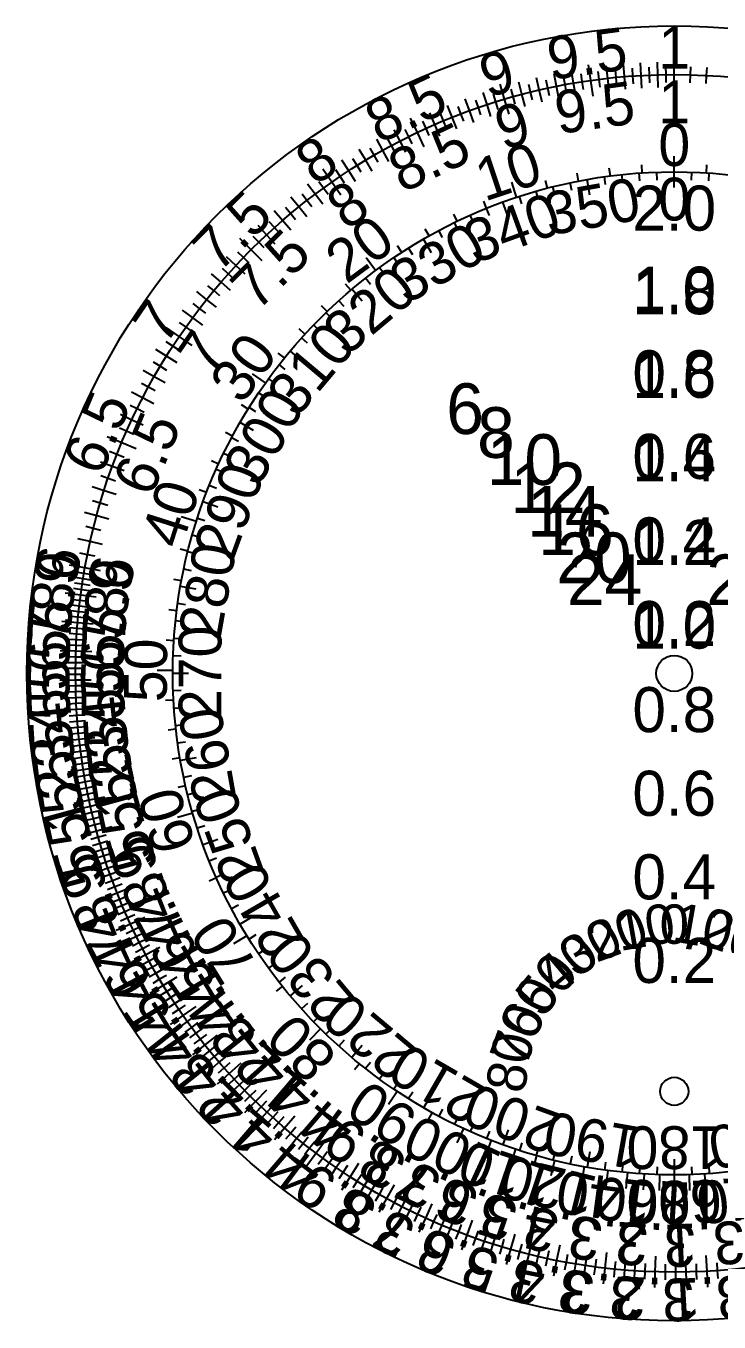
# Model space of a CAD drawing. Header units: metres. Extents: x -58 to 58, y -58 to 58.
# Drawn here: x -57.6 to 4, y -57.6 to 57.5 of the extents above; entities that cross this region are included whole.
import ezdxf
from ezdxf.enums import TextEntityAlignment as Align

# ---------------------------------------------------------------- set-up
doc = ezdxf.new("R2010")
doc.units = ezdxf.units.M
for name, color, linetype in [('CUT_REFERENCE', 1, 'Continuous'), ('ENGRAVE_COMPASS', 5, 'Continuous'), ('ENGRAVE_LOG', 6, 'Continuous'), ('ENGRAVE_TEXT', 7, 'Continuous')]:
    doc.layers.add(name, color=color, linetype=linetype)

msp = doc.modelspace()

# ---------------------------------------------------------------- linework, layer by layer
at = {"layer": 'CUT_REFERENCE'}
for centre, radius in [((0, 0), 57.5), ((0, 0), 53.18), ((0, 0), 44.54), ((0, 0), 44.54), ((0, 0), 1.6), ((0, -37.12), 1.25)]:
    msp.add_circle(centre, radius, dxfattribs=at)
at = {"layer": 'ENGRAVE_COMPASS'}
for p, q in [((-2.85, 44.45), (-2.89, 45.15)), ((0, 44.54), (0, 45.94)), ((2.85, 44.45), (2.89, 45.15)), ((-11.27, 43.09), (-11.45, 43.77)), ((-8.5, 43.72), (-8.63, 44.41)), ((-7.49, 42.48), (-7.73, 43.86)), ((-6.1, 43.41), (-6.2, 44.11)), ((-5.68, 44.18), (-5.77, 44.87)), ((-4.58, 43.6), (-4.66, 44.3)), ((-3.06, 43.73), (-3.11, 44.43)), ((-1.53, 43.81), (-1.55, 44.51)), ((0, 43.14), (0, 44.54)), ((1.53, 43.81), (1.55, 44.51)), ((3.06, 43.73), (3.11, 44.43)), ((-14, 42.28), (-14.44, 43.61)), ((-12.08, 42.14), (-12.28, 42.81)), ((-10.61, 42.54), (-10.78, 43.22)), ((-9.11, 42.88), (-9.26, 43.57)), ((-16.67, 41.3), (-16.93, 41.95)), ((-14.75, 40.54), (-15.23, 41.85)), ((-13.55, 41.69), (-13.76, 42.36)), ((-19.27, 40.16), (-19.57, 40.79)), ((-17.83, 40.05), (-18.12, 40.69)), ((-16.42, 40.65), (-16.68, 41.3)), ((-21.78, 38.85), (-22.13, 39.46)), ((-20.58, 38.71), (-20.91, 39.33)), ((-19.22, 39.4), (-19.53, 40.03)), ((-21.57, 37.36), (-22.27, 38.57)), ((-26.53, 35.78), (-27.36, 36.9)), ((-24.52, 36.35), (-24.91, 36.93)), ((-24.21, 37.39), (-24.59, 37.97)), ((-23.23, 37.18), (-23.6, 37.77)), ((-25.77, 35.47), (-26.18, 36.03)), ((-28.74, 34.02), (-29.19, 34.56)), ((-26.99, 34.55), (-27.42, 35.1)), ((-27.73, 33.05), (-28.63, 34.12)), ((-30.84, 32.14), (-31.32, 32.65)), ((-29.33, 32.58), (-29.8, 33.1)), ((-30.45, 31.54), (-30.94, 32.04)), ((-32.8, 30.13), (-33.32, 30.61)), ((-31.54, 30.45), (-32.04, 30.94)), ((-32.58, 29.33), (-33.1, 29.8)), ((-34.63, 28.01), (-35.17, 28.45)), ((-33.05, 27.73), (-34.12, 28.63)), ((-36.32, 25.79), (-37.46, 26.6)), ((-34.55, 26.99), (-35.1, 27.42)), ((-35.47, 25.77), (-36.03, 26.18)), ((-36.35, 24.52), (-36.93, 24.91)), ((-37.86, 23.47), (-38.45, 23.84)), ((-37.18, 23.23), (-37.77, 23.6)), ((-37.36, 21.57), (-38.57, 22.27)), ((-39.24, 21.06), (-39.86, 21.4)), ((-38.71, 20.58), (-39.33, 20.91)), ((-40.47, 18.59), (-41.11, 18.88)), ((-39.4, 19.22), (-40.03, 19.53)), ((-40.05, 17.83), (-40.69, 18.12)), ((-41.54, 16.06), (-42.2, 16.31)), ((-40.65, 16.42), (-41.3, 16.68)), ((-40.54, 14.75), (-41.85, 15.23)), ((-42.45, 13.48), (-43.79, 13.9)), ((-41.69, 13.55), (-42.36, 13.76)), ((-42.14, 12.08), (-42.81, 12.28)), ((-43.2, 10.86), (-43.88, 11.03)), ((-42.54, 10.61), (-43.22, 10.78)), ((-42.88, 9.11), (-43.57, 9.26)), ((-43.78, 8.21), (-44.46, 8.34)), ((-42.48, 7.49), (-43.86, 7.73)), ((-43.41, 6.1), (-44.11, 6.2)), ((-44.19, 5.56), (-44.89, 5.65)), ((-43.6, 4.58), (-44.3, 4.66)), ((-44.45, 2.9), (-45.14, 2.95)), ((-43.73, 3.06), (-44.43, 3.11)), ((-43.81, 1.53), (-44.51, 1.55)), ((-44.54, 0.26), (-45.94, 0.26)), ((-43.14, 0), (-44.54, 0)), ((-43.81, -1.53), (-44.51, -1.55)), ((-44.48, -2.37), (-45.18, -2.4)), ((-43.73, -3.06), (-44.43, -3.11)), ((-43.6, -4.58), (-44.3, -4.66)), ((-44.26, -4.96), (-44.96, -5.04)), ((-43.41, -6.1), (-44.11, -6.2)), ((-43.9, -7.5), (-44.59, -7.62)), ((-42.48, -7.49), (-43.86, -7.73)), ((-42.88, -9.11), (-43.57, -9.26)), ((-43.4, -9.99), (-44.09, -10.15)), ((-42.54, -10.61), (-43.22, -10.78)), ((-42.77, -12.42), (-44.12, -12.81)), ((-42.14, -12.08), (-42.81, -12.28)), ((-41.69, -13.55), (-42.36, -13.76)), ((-40.54, -14.75), (-41.85, -15.23)), ((-40.65, -16.42), (-41.3, -16.68)), ((-40.67, -18.15), (-41.31, -18.44)), ((-40.05, -17.83), (-40.69, -18.12)), ((-39.4, -19.22), (-40.03, -19.53)), ((-38.71, -20.58), (-39.33, -20.91)), ((-37.36, -21.57), (-38.57, -22.27)), ((-37.96, -23.3), (-39.15, -24.03)), ((-37.18, -23.23), (-37.77, -23.6)), ((-36.35, -24.52), (-36.93, -24.91)), ((-35.47, -25.77), (-36.03, -26.18)), ((-34.55, -26.99), (-35.1, -27.42)), ((-34.81, -27.79), (-35.35, -28.23)), ((-33.05, -27.73), (-34.12, -28.63)), ((-32.58, -29.33), (-33.1, -29.8)), ((-31.54, -30.45), (-32.04, -30.94)), ((-31.41, -31.58), (-32.4, -32.57)), ((-30.45, -31.54), (-30.94, -32.04)), ((-29.33, -32.58), (-29.8, -33.1)), ((-27.73, -33.05), (-28.63, -34.12)), ((-27.96, -34.67), (-28.4, -35.22)), ((-26.99, -34.55), (-27.42, -35.1)), ((-25.77, -35.47), (-26.18, -36.03)), ((-24.52, -36.35), (-24.91, -36.93)), ((-24.62, -37.12), (-25.39, -38.28)), ((-23.23, -37.18), (-23.6, -37.77)), ((-21.57, -37.36), (-22.27, -38.57)), ((-21.51, -39), (-21.85, -39.61)), ((-20.58, -38.71), (-20.91, -39.33)), ((-19.22, -39.4), (-19.53, -40.03)), ((-17.83, -40.05), (-18.12, -40.69)), ((-18.72, -40.42), (-19.3, -41.69)), ((-16.42, -40.65), (-16.68, -41.3)), ((-14.75, -40.54), (-15.23, -41.85)), ((-16.25, -41.47), (-16.5, -42.12)), ((-14.1, -42.25), (-14.54, -43.58)), ((-13.55, -41.69), (-13.76, -42.36)), ((-12.08, -42.14), (-12.28, -42.81)), ((-10.61, -42.54), (-10.78, -43.22)), ((-7.49, -42.48), (-7.73, -43.86)), ((-12.24, -42.82), (-12.43, -43.5)), ((-10.63, -43.25), (-10.96, -44.61)), ((-9.11, -42.88), (-9.26, -43.57)), ((-6.1, -43.41), (-6.2, -44.11)), ((-4.58, -43.6), (-4.66, -44.3)), ((-3.06, -43.73), (-3.11, -44.43)), ((0, -43.14), (0, -44.54)), ((3.06, -43.73), (3.11, -44.43)), ((-7.99, -43.82), (-8.24, -45.2)), ((-5.9, -44.15), (-6.09, -45.54)), ((-4.17, -44.34), (-4.3, -45.74)), ((-2.67, -44.46), (-2.76, -45.86)), ((-1.53, -43.81), (-1.55, -44.51)), ((-1.31, -44.52), (-1.35, -45.92)), ((0, -44.54), (0, -45.94)), ((1.31, -44.52), (1.35, -45.92)), ((1.53, -43.81), (1.55, -44.51)), ((2.67, -44.46), (2.76, -45.86))]:
    msp.add_line(p, q, dxfattribs=at)
at = {"layer": 'ENGRAVE_LOG'}
for p, q in [((-4.42, 53), (-4.51, 54.11)), ((-2.93, 53.1), (-2.99, 54.22)), ((-1.46, 53.16), (-1.49, 54.28)), ((0, 53.18), (0, 54.58)), ((0, 53.18), (0, 54.58)), ((-10.46, 52.14), (-10.68, 53.24)), ((-9.7, 52.29), (-9.83, 52.98)), ((-8.94, 52.42), (-9.12, 53.53)), ((-8.18, 52.55), (-8.28, 53.24)), ((-7.42, 52.66), (-7.61, 54.05)), ((-6.66, 52.76), (-6.75, 53.46)), ((-5.91, 52.85), (-6.04, 53.96)), ((-5.16, 52.93), (-5.23, 53.63)), ((-4.32, 51.88), (-4.42, 53)), ((-3.67, 53.05), (-3.72, 53.75)), ((-3.62, 52.35), (-3.67, 53.05)), ((-2.87, 51.98), (-2.93, 53.1)), ((-2.19, 53.13), (-2.22, 53.83)), ((-2.16, 52.44), (-2.19, 53.13)), ((-1.43, 52.04), (-1.46, 53.16)), ((-0.73, 53.18), (-0.74, 53.87)), ((-0.72, 52.48), (-0.73, 53.18)), ((0, 51.78), (0, 53.18)), ((0, 51.78), (0, 53.18)), ((1.42, 52.46), (1.44, 53.16)), ((1.44, 53.16), (1.46, 53.86)), ((2.83, 52.4), (2.87, 53.1)), ((2.87, 53.1), (2.91, 53.8)), ((-15.08, 51), (-15.48, 52.34)), ((-14.31, 51.22), (-14.5, 51.89)), ((-13.54, 51.43), (-13.82, 52.51)), ((-12.76, 51.63), (-12.93, 52.3)), ((-12, 51.81), (-12.25, 52.9)), ((-11.74, 50.72), (-12, 51.81)), ((-11.23, 51.98), (-11.38, 52.67)), ((-11.08, 51.3), (-11.23, 51.98)), ((-10.24, 51.04), (-10.46, 52.14)), ((-9.57, 51.6), (-9.7, 52.29)), ((-8.75, 51.32), (-8.94, 52.42)), ((-8.07, 51.86), (-8.18, 52.55)), ((-7.22, 51.27), (-7.42, 52.66)), ((-6.58, 52.07), (-6.66, 52.76)), ((-5.79, 51.74), (-5.91, 52.85)), ((-5.09, 52.23), (-5.16, 52.93)), ((-18.18, 49.98), (-18.56, 51.03)), ((-17.4, 50.25), (-17.63, 50.91)), ((-16.63, 50.51), (-16.98, 51.58)), ((-15.85, 50.76), (-16.06, 51.43)), ((-15.64, 50.09), (-15.85, 50.76)), ((-14.68, 49.65), (-15.08, 51)), ((-14.12, 50.55), (-14.31, 51.22)), ((-13.25, 50.35), (-13.54, 51.43)), ((-12.6, 50.95), (-12.76, 51.63)), ((-21.27, 48.74), (-21.72, 49.77)), ((-20.5, 49.07), (-20.77, 49.72)), ((-19.73, 49.39), (-20.14, 50.43)), ((-18.95, 49.69), (-19.2, 50.34)), ((-18.7, 49.03), (-18.95, 49.69)), ((-17.79, 48.92), (-18.18, 49.98)), ((-17.17, 49.59), (-17.4, 50.25)), ((-16.28, 49.45), (-16.63, 50.51)), ((-22.82, 48.04), (-23.42, 49.3)), ((-22.05, 48.39), (-22.34, 49.03)), ((-21.76, 47.76), (-22.05, 48.39)), ((-20.83, 47.71), (-21.27, 48.74)), ((-20.23, 48.42), (-20.5, 49.07)), ((-19.31, 48.35), (-19.73, 49.39)), ((-25.89, 46.45), (-26.43, 47.43)), ((-25.12, 46.87), (-25.46, 47.49)), ((-24.36, 47.27), (-24.87, 48.27)), ((-23.84, 46.28), (-24.36, 47.27)), ((-23.59, 47.66), (-23.9, 48.29)), ((-23.28, 47.03), (-23.59, 47.66)), ((-22.22, 46.77), (-22.82, 48.04)), ((-27.41, 45.57), (-27.99, 46.53)), ((-26.65, 46.02), (-27, 46.63)), ((-25.34, 45.47), (-25.89, 46.45)), ((-24.79, 46.25), (-25.12, 46.87)), ((-28.92, 44.63), (-29.53, 45.57)), ((-28.17, 45.11), (-28.54, 45.7)), ((-27.8, 44.51), (-28.17, 45.11)), ((-26.83, 44.61), (-27.41, 45.57)), ((-26.3, 45.41), (-26.65, 46.02)), ((-30.42, 43.62), (-31.22, 44.77)), ((-29.67, 44.13), (-30.06, 44.71)), ((-29.28, 43.55), (-29.67, 44.13)), ((-28.31, 43.69), (-28.92, 44.63)), ((-31.9, 42.55), (-32.57, 43.45)), ((-31.16, 43.1), (-31.57, 43.66)), ((-30.75, 42.53), (-31.16, 43.1)), ((-29.62, 42.47), (-30.42, 43.62)), ((-33.36, 41.42), (-34.06, 42.29)), ((-32.63, 41.99), (-33.06, 42.55)), ((-32.2, 41.44), (-32.63, 41.99)), ((-31.22, 41.66), (-31.9, 42.55)), ((-34.79, 40.22), (-35.53, 41.07)), ((-34.08, 40.83), (-34.53, 41.36)), ((-33.63, 40.29), (-34.08, 40.83)), ((-32.65, 40.55), (-33.36, 41.42)), ((-36.21, 38.95), (-36.97, 39.77)), ((-35.5, 39.59), (-35.97, 40.11)), ((-35.04, 39.07), (-35.5, 39.59)), ((-34.06, 39.37), (-34.79, 40.22)), ((-37.59, 37.62), (-38.58, 38.61)), ((-36.9, 38.29), (-37.39, 38.8)), ((-36.42, 37.79), (-36.9, 38.29)), ((-35.44, 38.13), (-36.21, 38.95)), ((-38.94, 36.22), (-39.76, 36.98)), ((-38.27, 36.93), (-38.77, 37.41)), ((-37.77, 36.44), (-38.27, 36.93)), ((-36.6, 36.63), (-37.59, 37.62)), ((-39.61, 35.49), (-40.13, 35.96)), ((-38.12, 35.45), (-38.94, 36.22)), ((-40.26, 34.75), (-41.11, 35.48)), ((-39.41, 34.01), (-40.26, 34.75)), ((-39.08, 35.02), (-39.61, 35.49)), ((-41.54, 33.21), (-42.41, 33.91)), ((-40.9, 33.99), (-41.44, 34.43)), ((-40.37, 33.54), (-40.9, 33.99)), ((-42.78, 31.6), (-43.68, 32.26)), ((-42.16, 32.41), (-42.72, 32.84)), ((-41.61, 31.98), (-42.16, 32.41)), ((-40.66, 32.51), (-41.54, 33.21)), ((-43.38, 30.77), (-43.95, 31.17)), ((-41.87, 30.93), (-42.78, 31.6)), ((-43.97, 29.92), (-45.12, 30.71)), ((-42.81, 30.36), (-43.38, 30.77)), ((-44.54, 29.05), (-45.13, 29.44)), ((-43.96, 28.67), (-44.54, 29.05)), ((-42.81, 29.13), (-43.97, 29.92)), ((-45.66, 27.27), (-46.26, 27.63)), ((-45.11, 28.17), (-46.06, 28.76)), ((-44.16, 27.58), (-45.11, 28.17)), ((-46.19, 26.35), (-47.17, 26.91)), ((-45.06, 26.91), (-45.66, 27.27)), ((-46.71, 25.42), (-47.33, 25.75)), ((-46.1, 25.08), (-46.71, 25.42)), ((-45.22, 25.8), (-46.19, 26.35)), ((-47.22, 24.46), (-48.21, 24.98)), ((-46.23, 23.95), (-47.22, 24.46)), ((-47.71, 23.49), (-48.34, 23.8)), ((-47.08, 23.18), (-47.71, 23.49)), ((-48.18, 22.5), (-49.2, 22.98)), ((-47.17, 22.03), (-48.18, 22.5)), ((-49.08, 20.48), (-50.37, 21.02)), ((-48.64, 21.5), (-49.28, 21.78)), ((-48, 21.22), (-48.64, 21.5)), ((-49.5, 19.44), (-50.15, 19.7)), ((-47.79, 19.94), (-49.08, 20.48)), ((-49.9, 18.38), (-50.95, 18.77)), ((-48.85, 19.18), (-49.5, 19.44)), ((-50.28, 17.31), (-50.94, 17.54)), ((-49.62, 17.08), (-50.28, 17.31)), ((-48.85, 18), (-49.9, 18.38)), ((-50.64, 16.22), (-51.71, 16.57)), ((-49.58, 15.88), (-50.64, 16.22)), ((-50.99, 15.12), (-51.66, 15.32)), ((-50.31, 14.92), (-50.99, 15.12)), ((-51.3, 14), (-52.39, 14.29)), ((-50.22, 13.7), (-51.3, 14)), ((-51.6, 12.86), (-52.28, 13.03)), ((-50.92, 12.69), (-51.6, 12.86)), ((-51.88, 11.71), (-52.97, 11.95)), ((-50.78, 11.46), (-51.88, 11.71)), ((-52.12, 10.54), (-52.81, 10.68)), ((-51.44, 10.4), (-52.12, 10.54)), ((-52.35, 9.36), (-53.73, 9.6)), ((-50.97, 9.11), (-52.35, 9.36)), ((-52.51, 8.4), (-53.2, 8.51)), ((-52.43, 8.88), (-53.12, 9)), ((-51.82, 8.29), (-52.51, 8.4)), ((-51.74, 8.76), (-52.43, 8.88)), ((-52.72, 6.95), (-54.11, 7.13)), ((-52.66, 7.43), (-53.35, 7.53)), ((-52.59, 7.92), (-53.28, 8.02)), ((-51.34, 6.76), (-52.72, 6.95)), ((-51.96, 7.34), (-52.66, 7.43)), ((-51.89, 7.81), (-52.59, 7.92)), ((-52.84, 5.97), (-53.54, 6.05)), ((-52.79, 6.46), (-53.48, 6.54)), ((-52.15, 5.89), (-52.84, 5.97)), ((-52.09, 6.37), (-52.79, 6.46)), ((-52.95, 4.98), (-53.64, 5.04)), ((-52.9, 5.47), (-53.59, 5.55)), ((-52.25, 4.91), (-52.95, 4.98)), ((-52.2, 5.4), (-52.9, 5.47)), ((-52.99, 4.48), (-54.39, 4.6)), ((-53.07, 3.48), (-53.76, 3.53)), ((-53.03, 3.98), (-53.73, 4.03)), ((-52.37, 3.43), (-53.07, 3.48)), ((-52.33, 3.93), (-53.03, 3.98)), ((-51.6, 4.36), (-52.99, 4.48)), ((-53.12, 2.47), (-53.82, 2.5)), ((-53.1, 2.98), (-53.8, 3.02)), ((-52.42, 2.44), (-53.12, 2.47)), ((-52.4, 2.94), (-53.1, 2.98)), ((-53.14, 1.96), (-54.54, 2.01)), ((-53.16, 1.45), (-53.86, 1.47)), ((-52.46, 1.43), (-53.16, 1.45)), ((-51.74, 1.91), (-53.14, 1.96)), ((-53.18, 0.43), (-53.88, 0.43)), ((-53.17, 0.94), (-53.87, 0.95)), ((-52.48, 0.42), (-53.18, 0.43)), ((-52.47, 0.93), (-53.17, 0.94)), ((-53.18, -0.61), (-54.58, -0.62)), ((-53.18, -0.09), (-53.88, -0.09)), ((-53.17, -1.12), (-53.87, -1.14)), ((-52.48, -0.09), (-53.18, -0.09)), ((-51.78, -0.59), (-53.18, -0.61)), ((-52.47, -1.11), (-53.17, -1.12)), ((-53.15, -1.65), (-53.85, -1.67)), ((-53.14, -2.17), (-53.84, -2.2)), ((-52.45, -1.62), (-53.15, -1.65)), ((-52.44, -2.14), (-53.14, -2.17)), ((-53.08, -3.22), (-54.48, -3.3)), ((-53.11, -2.69), (-53.81, -2.73)), ((-52.41, -2.66), (-53.11, -2.69)), ((-51.69, -3.13), (-53.08, -3.22)), ((-53.05, -3.75), (-53.75, -3.8)), ((-53.01, -4.27), (-53.71, -4.33)), ((-52.35, -3.7), (-53.05, -3.75)), ((-52.31, -4.22), (-53.01, -4.27)), ((-52.96, -4.81), (-53.66, -4.87)), ((-52.91, -5.34), (-53.61, -5.41)), ((-52.27, -4.74), (-52.96, -4.81)), ((-52.22, -5.27), (-52.91, -5.34)), ((-51.46, -5.72), (-52.85, -5.87)), ((-52.85, -5.87), (-54.25, -6.03)), ((-52.79, -6.41), (-53.49, -6.49)), ((-52.1, -6.32), (-52.79, -6.41)), ((-52.03, -6.85), (-52.72, -6.94)), ((-52.72, -6.94), (-53.42, -7.03)), ((-52.65, -7.48), (-53.34, -7.58)), ((-52.57, -8.02), (-53.26, -8.12)), ((-51.96, -7.38), (-52.65, -7.48)), ((-51.88, -7.91), (-52.57, -8.02)), ((-52.49, -8.56), (-53.87, -8.78)), ((-52.4, -9.1), (-53.09, -9.22)), ((-51.11, -8.33), (-52.49, -8.56)), ((-51.71, -8.98), (-52.4, -9.1)), ((-52.3, -9.64), (-52.99, -9.77)), ((-52.2, -10.18), (-52.88, -10.32)), ((-51.61, -9.51), (-52.3, -9.64)), ((-51.51, -10.05), (-52.2, -10.18)), ((-51.97, -11.27), (-53.34, -11.57)), ((-52.09, -10.73), (-52.77, -10.87)), ((-51.4, -10.59), (-52.09, -10.73)), ((-50.6, -10.98), (-51.97, -11.27)), ((-51.85, -11.82), (-52.53, -11.97)), ((-51.72, -12.37), (-52.4, -12.53)), ((-51.17, -11.66), (-51.85, -11.82)), ((-51.04, -12.2), (-51.72, -12.37)), ((-51.59, -12.91), (-52.27, -13.08)), ((-51.45, -13.46), (-52.13, -13.64)), ((-50.91, -12.74), (-51.59, -12.91)), ((-50.77, -13.28), (-51.45, -13.46)), ((-49.95, -13.64), (-51.3, -14.01)), ((-51.3, -14.01), (-52.65, -14.38)), ((-51.15, -14.56), (-51.82, -14.75)), ((-50.47, -14.37), (-51.15, -14.56)), ((-50.32, -14.91), (-50.99, -15.11)), ((-50.99, -15.11), (-51.66, -15.31)), ((-50.82, -15.66), (-51.49, -15.87)), ((-50.15, -15.45), (-50.82, -15.66)), ((-49.98, -16), (-50.65, -16.21)), ((-50.47, -16.76), (-51.8, -17.2)), ((-50.65, -16.21), (-51.32, -16.42)), ((-49.14, -16.32), (-50.47, -16.76)), ((-49.62, -17.08), (-50.28, -17.31)), ((-50.28, -17.31), (-50.95, -17.54)), ((-50.09, -17.86), (-50.75, -18.1)), ((-49.89, -18.41), (-50.55, -18.66)), ((-49.43, -17.63), (-50.09, -17.86)), ((-49.23, -18.17), (-49.89, -18.41)), ((-49.47, -19.52), (-50.77, -20.03)), ((-49.68, -18.96), (-50.34, -19.21)), ((-49.03, -18.72), (-49.68, -18.96)), ((-48.17, -19), (-49.47, -19.52)), ((-49.25, -20.07), (-49.9, -20.33)), ((-49.02, -20.62), (-49.67, -20.89)), ((-48.6, -19.8), (-49.25, -20.07)), ((-48.38, -20.35), (-49.02, -20.62)), ((-48.79, -21.17), (-49.43, -21.45)), ((-48.54, -21.72), (-49.18, -22)), ((-48.14, -20.89), (-48.79, -21.17)), ((-47.9, -21.43), (-48.54, -21.72)), ((-47.02, -21.68), (-48.29, -22.27)), ((-48.29, -22.27), (-49.57, -22.85)), ((-48.04, -22.82), (-48.67, -23.12)), ((-47.4, -22.52), (-48.04, -22.82)), ((-47.77, -23.36), (-48.4, -23.67)), ((-47.5, -23.91), (-48.13, -24.23)), ((-47.14, -23.06), (-47.77, -23.36)), ((-46.88, -23.6), (-47.5, -23.91)), ((-46.6, -24.14), (-47.22, -24.46)), ((-46.94, -25), (-48.17, -25.66)), ((-47.22, -24.46), (-47.84, -24.78)), ((-45.7, -24.34), (-46.94, -25)), ((-46.03, -25.21), (-46.64, -25.55)), ((-46.64, -25.55), (-47.26, -25.88)), ((-46.34, -26.09), (-46.95, -26.43)), ((-45.73, -25.75), (-46.34, -26.09)), ((-45.42, -26.28), (-46.03, -26.63)), ((-46.03, -26.63), (-46.64, -26.98)), ((-45.71, -27.17), (-46.31, -27.53)), ((-45.11, -26.82), (-45.71, -27.17)), ((-44.19, -26.98), (-45.39, -27.71)), ((-45.39, -27.71), (-46.58, -28.44)), ((-45.06, -28.25), (-45.65, -28.62)), ((-44.46, -27.88), (-45.06, -28.25)), ((-44.13, -28.41), (-44.72, -28.79)), ((-44.72, -28.79), (-45.3, -29.17)), ((-44.37, -29.32), (-44.95, -29.71)), ((-44.01, -29.85), (-44.59, -30.25)), ((-43.78, -28.94), (-44.37, -29.32)), ((-43.43, -29.46), (-44.01, -29.85)), ((-42.5, -29.58), (-43.65, -30.38)), ((-43.65, -30.38), (-44.79, -31.18)), ((-43.27, -30.91), (-43.84, -31.32)), ((-42.7, -30.51), (-43.27, -30.91)), ((-42.33, -31.02), (-42.89, -31.44)), ((-42.89, -31.44), (-43.46, -31.85)), ((-42.5, -31.96), (-43.06, -32.38)), ((-41.94, -31.54), (-42.5, -31.96)), ((-41.55, -32.06), (-42.11, -32.48)), ((-40.6, -32.13), (-41.7, -33)), ((-41.7, -33), (-42.8, -33.87)), ((-42.11, -32.48), (-42.66, -32.91)), ((-40.74, -33.08), (-41.29, -33.52)), ((-41.29, -33.52), (-41.83, -33.96)), ((-40.87, -34.03), (-41.4, -34.48)), ((-40.33, -33.58), (-40.87, -34.03)), ((-39.9, -34.09), (-40.44, -34.54)), ((-40.44, -34.54), (-40.97, -34.99)), ((-39.55, -35.55), (-40.59, -36.49)), ((-40, -35.05), (-40.52, -35.51)), ((-39.47, -34.59), (-40, -35.05)), ((-38.51, -34.61), (-39.55, -35.55)), ((-38.58, -35.58), (-39.1, -36.05)), ((-39.1, -36.05), (-39.61, -36.53)), ((-38.63, -36.55), (-39.14, -37.03)), ((-38.12, -36.07), (-38.63, -36.55)), ((-37.66, -36.55), (-38.16, -37.04)), ((-38.16, -37.04), (-38.66, -37.53)), ((-37.68, -37.53), (-38.17, -38.02)), ((-37.18, -37.04), (-37.68, -37.53)), ((-36.21, -37.01), (-37.19, -38.02)), ((-37.19, -38.02), (-38.17, -39.02)), ((-36.69, -38.5), (-37.17, -39)), ((-36.21, -37.99), (-36.69, -38.5)), ((-36.18, -38.97), (-36.66, -39.49)), ((-35.71, -38.46), (-36.18, -38.97)), ((-35.2, -38.93), (-35.67, -39.45)), ((-35.67, -39.45), (-36.14, -39.96)), ((-35.14, -39.91), (-35.61, -40.44)), ((-34.68, -39.39), (-35.14, -39.91)), ((-33.7, -39.31), (-34.61, -40.38)), ((-34.61, -40.38), (-35.52, -41.44)), ((-34.07, -40.83), (-34.52, -41.37)), ((-33.62, -40.3), (-34.07, -40.83)), ((-33.52, -41.29), (-33.96, -41.83)), ((-33.08, -40.74), (-33.52, -41.29)), ((-32.52, -41.19), (-32.96, -41.74)), ((-32.96, -41.74), (-33.39, -42.29)), ((-32.39, -42.18), (-32.82, -42.73)), ((-31.96, -41.62), (-32.39, -42.18)), ((-30.98, -41.49), (-31.81, -42.62)), ((-30.82, -42.48), (-31.23, -43.05)), ((-31.81, -42.62), (-32.65, -43.74)), ((-31.23, -43.05), (-31.64, -43.61)), ((-30.63, -43.47), (-31.04, -44.04)), ((-30.23, -42.9), (-30.63, -43.47)), ((-29.63, -43.31), (-30.03, -43.89)), ((-29.03, -43.72), (-29.42, -44.3)), ((-28.04, -43.53), (-28.79, -44.71)), ((-30.03, -43.89), (-30.42, -44.47)), ((-29.42, -44.3), (-29.8, -44.89)), ((-28.79, -44.71), (-29.55, -45.89)), ((-27.79, -44.52), (-28.16, -45.11)), ((-28.16, -45.11), (-28.54, -45.7)), ((-27.53, -45.5), (-27.89, -46.1)), ((-27.16, -44.9), (-27.53, -45.5)), ((-26.88, -45.89), (-27.23, -46.49)), ((-26.52, -45.28), (-26.88, -45.89)), ((-25.88, -45.66), (-26.22, -46.27)), ((-24.88, -45.41), (-25.56, -46.64)), ((-26.22, -46.27), (-26.57, -46.87)), ((-25.56, -46.64), (-26.23, -47.86)), ((-24.88, -47), (-25.21, -47.62)), ((-24.55, -46.38), (-24.88, -47)), ((-23.88, -46.73), (-24.2, -47.36)), ((-23.2, -47.07), (-23.51, -47.7)), ((-21.52, -47.1), (-22.1, -48.37)), ((-24.2, -47.36), (-24.52, -47.98)), ((-23.51, -47.7), (-23.82, -48.33)), ((-22.81, -48.04), (-23.11, -48.67)), ((-22.51, -47.41), (-22.81, -48.04)), ((-21.1, -48.05), (-21.38, -48.69)), ((-22.1, -48.37), (-22.68, -49.64)), ((-21.38, -48.69), (-21.66, -49.33)), ((-20.65, -49.01), (-20.93, -49.65)), ((-20.38, -48.36), (-20.65, -49.01)), ((-19.92, -49.31), (-20.18, -49.96)), ((-19.66, -48.66), (-19.92, -49.31)), ((-18.92, -48.95), (-19.18, -49.6)), ((-17.94, -48.57), (-18.42, -49.89)), ((-19.18, -49.6), (-19.43, -50.26)), ((-18.42, -49.89), (-18.91, -51.2)), ((-17.66, -50.16), (-17.89, -50.82)), ((-17.43, -49.5), (-17.66, -50.16)), ((-16.89, -50.43), (-17.12, -51.09)), ((-16.67, -49.76), (-16.89, -50.43)), ((-15.9, -50.01), (-16.12, -50.68)), ((-15.13, -50.25), (-15.33, -50.92)), ((-14.15, -49.81), (-14.54, -51.15)), ((-16.12, -50.68), (-16.33, -51.35)), ((-15.33, -50.92), (-15.53, -51.59)), ((-14.54, -51.15), (-14.92, -52.5)), ((-13.74, -51.38), (-13.92, -52.05)), ((-13.55, -50.7), (-13.74, -51.38)), ((-12.93, -51.59), (-13.1, -52.26)), ((-12.76, -50.91), (-12.93, -51.59)), ((-12.11, -51.78), (-12.27, -52.46)), ((-11.95, -51.1), (-12.11, -51.78)), ((-11.13, -51.29), (-11.28, -51.97)), ((-10.17, -50.77), (-10.45, -52.14)), ((-9.48, -51.62), (-9.61, -52.3)), ((-8.65, -51.76), (-8.76, -52.45)), ((-6.01, -51.43), (-6.17, -52.82)), ((-1.68, -51.75), (-1.72, -53.15)), ((2.81, -51.7), (2.88, -53.1)), ((-11.28, -51.97), (-11.43, -52.65)), ((-10.45, -52.14), (-10.73, -53.52)), ((-9.61, -52.3), (-9.74, -52.99)), ((-8.76, -52.45), (-8.88, -53.14)), ((-7.91, -52.59), (-8.01, -53.28)), ((-7.8, -51.9), (-7.91, -52.59)), ((-7.04, -52.71), (-7.14, -53.41)), ((-6.95, -52.02), (-7.04, -52.71)), ((-6.17, -52.82), (-6.33, -54.21)), ((-5.3, -52.92), (-5.36, -53.61)), ((-5.23, -52.22), (-5.3, -52.92)), ((-4.35, -52.3), (-4.41, -53)), ((-3.47, -52.36), (-3.52, -53.06)), ((-2.59, -52.42), (-2.62, -53.12)), ((-0.8, -52.47), (-0.81, -53.17)), ((0.1, -52.48), (0.1, -53.18)), ((1.01, -52.47), (1.03, -53.17)), ((1.93, -52.44), (1.95, -53.14)), ((3.77, -52.34), (3.82, -53.04)), ((-4.41, -53), (-4.47, -53.69)), ((-3.52, -53.06), (-3.57, -53.76)), ((-2.62, -53.12), (-2.66, -53.81)), ((-1.72, -53.15), (-1.77, -54.55)), ((-0.81, -53.17), (-0.82, -53.87)), ((0.1, -53.18), (0.11, -53.88)), ((1.03, -53.17), (1.04, -53.87)), ((1.95, -53.14), (1.98, -53.84)), ((2.88, -53.1), (2.96, -54.5)), ((3.82, -53.04), (3.87, -53.74))]:
    msp.add_line(p, q, dxfattribs=at)

# ---------------------------------------------------------------- texts
at = {"layer": 'ENGRAVE_TEXT'}
for s, height, rotation, p in [('9.5', 3.8, -351.9805, (-7.76, 55.06)), ('1', 3.8, -360, (0, 55.6)), ('9', 3.8, -343.5273, (-15.77, 53.32)), ('8.5', 3.8, -334.5908, (-23.86, 50.22)), ('9.5', 3.8, -351.9805, (-7.08, 50.26)), ('1', 3.8, -360, (0, 50.76)), ('9', 3.8, -343.5273, (-14.39, 48.68)), ('8.5', 3.8, -334.5908, (-21.78, 45.85)), ('8', 3.8, -325.1124, (-31.8, 45.61)), ('10', 3.8, -341.6797, (-14.76, 44.58)), ('350', 3.8, -350, (-7.31, 41.48)), ('7.5', 3.8, -315.0221, (-39.3, 39.33)), ('8', 3.8, -325.1124, (-29.03, 41.64)), ('340', 3.8, -340, (-14.41, 39.58)), ('20', 3.8, -323.4401, (-27.97, 37.72)), ('7.5', 3.8, -315.0221, (-35.88, 35.91)), ('330', 3.8, -330, (-21.06, 36.48)), ('320', 3.8, -320, (-27.07, 32.27)), ('7', 3.8, -304.2353, (-45.97, 31.28)), ('7', 3.8, -304.2353, (-41.97, 28.56)), ('30', 3.8, -305.3757, (-38.29, 27.19)), ('310', 3.8, -310, (-32.27, 27.07)), ('6.5', 3.8, -292.6488, (-51.31, 21.41)), ('300', 3.8, -300, (-36.48, 21.06)), ('6.5', 3.8, -292.6488, (-46.85, 19.55)), ('290', 3.8, -290, (-39.58, 14.41)), ('40', 3.8, -287.6116, (-44.76, 14.21)), ('5.9', 3.8, -277.5067, (-55.12, 7.26)), ('6', 3.8, -280.1345, (-54.73, 9.78)), ('280', 3.8, -280, (-41.48, 7.31)), ('5.9', 3.8, -277.5067, (-50.32, 6.63)), ('6', 3.8, -280.1345, (-49.97, 8.93)), ('5.8', 3.8, -274.8341, (-55.4, 4.69)), ('5.8', 3.8, -274.8341, (-50.58, 4.28)), ('5.7', 3.8, -272.1149, (-55.56, 2.05)), ('5.7', 3.8, -272.1149, (-50.73, 1.87)), ('270', 3.8, -270, (-42.12, 0)), ('5.6', 3.8, -269.3477, (-55.6, -0.63)), ('5.6', 3.8, -269.3477, (-50.76, -0.58)), ('50', 3.8, -270.3296, (-46.96, 0.27)), ('5.5', 3.8, -266.5306, (-55.5, -3.36)), ('5.5', 3.8, -266.5306, (-50.67, -3.07)), ('5.4', 3.8, -263.6618, (-50.45, -5.6)), ('5.4', 3.8, -263.6618, (-55.26, -6.14)), ('260', 3.8, -260, (-41.48, -7.31)), ('5.3', 3.8, -260.7393, (-54.88, -8.95)), ('5.3', 3.8, -260.7393, (-50.1, -8.17)), ('5.2', 3.8, -257.7612, (-49.61, -10.76)), ('5.2', 3.8, -257.7612, (-54.34, -11.79)), ('5.1', 3.8, -254.7253, (-48.97, -13.37)), ('60', 3.8, -253.806, (-45.1, -13.1)), ('250', 3.8, -250, (-39.58, -14.41)), ('5.1', 3.8, -254.7253, (-53.64, -14.65)), ('5', 3.8, -251.6292, (-48.17, -16)), ('5', 3.8, -251.6292, (-52.77, -17.52)), ('4.9', 3.8, -248.4706, (-47.22, -18.63)), ('4.9', 3.8, -248.4706, (-51.72, -20.4)), ('240', 3.8, -240, (-36.48, -21.06)), ('4.8', 3.8, -245.2468, (-46.1, -21.25)), ('4.8', 3.8, -245.2468, (-50.49, -23.28)), ('10', 3.5, -350, (-2.58, -22.5)), ('10', 3.5, -10, (2.58, -22.5)), ('4.7', 3.8, -241.9552, (-44.8, -23.87)), ('70', 3.8, -238.4568, (-40.02, -24.57)), ('30', 3.5, -330, (-7.42, -24.26)), ('20', 3.5, -340, (-5.08, -23.17)), ('20', 3.5, -20, (5.08, -23.17)), ('4.6', 3.8, -238.5928, (-43.32, -26.45)), ('4.7', 3.8, -241.9552, (-49.07, -26.14)), ('230', 3.8, -230, (-32.27, -27.07)), ('40', 3.5, -320, (-9.54, -25.74)), ('50', 3.5, -310, (-11.37, -27.57)), ('4.6', 3.8, -238.5928, (-47.45, -28.97)), ('4.5', 3.8, -235.1565, (-41.66, -29)), ('60', 3.5, -300, (-12.86, -29.69)), ('4.5', 3.8, -235.1565, (-45.63, -31.77)), ('4.4', 3.8, -231.643, (-39.8, -31.5)), ('220', 3.8, -220, (-27.07, -32.27)), ('70', 3.5, -290, (-13.95, -32.04)), ('4.4', 3.8, -231.643, (-43.6, -34.5)), ('4.3', 3.8, -228.0486, (-37.75, -33.93)), ('80', 3.8, -224.8478, (-33.12, -33.29)), ('80', 3.5, -280, (-14.62, -34.54)), ('4.2', 3.8, -224.3697, (-35.5, -36.29)), ('210', 3.8, -210, (-21.06, -36.48)), ('4.3', 3.8, -228.0486, (-41.35, -37.17)), ('4.1', 3.8, -220.6022, (-33.03, -38.54)), ('4.2', 3.8, -224.3697, (-38.88, -39.75)), ('90', 3.8, -213.5573, (-25.96, -39.13)), ('200', 3.8, -200, (-14.41, -39.58)), ('4.1', 3.8, -220.6022, (-36.18, -42.21)), ('4', 3.8, -216.7416, (-30.36, -40.68)), ('190', 3.8, -190, (-7.31, -41.48)), ('170', 3.8, -170, (7.31, -41.48)), ('3.9', 3.8, -212.7833, (-27.48, -42.68)), ('100', 3.8, -204.8478, (-19.73, -42.61)), ('180', 3.8, -180, (0, -42.12)), ('4', 3.8, -216.7416, (-33.26, -44.55)), ('3.8', 3.8, -208.7221, (-24.39, -44.51)), ('110', 3.8, -198.4568, (-14.87, -44.54)), ('3.9', 3.8, -212.7833, (-30.11, -46.74)), ('3.7', 3.8, -204.5526, (-21.09, -46.17)), ('120', 3.8, -193.806, (-11.21, -45.6)), ('3.6', 3.8, -200.2689, (-17.58, -47.62)), ('140', 3.8, -187.6116, (-6.22, -46.55)), ('160', 3.8, -183.4401, (-2.82, -46.88)), ('160', 3.8, -176.5599, (2.82, -46.88)), ('140', 3.8, -172.3884, (6.22, -46.55)), ('3.8', 3.8, -208.7221, (-26.72, -48.76)), ('180', 3.8, -180, (0, -46.96)), ('3.5', 3.8, -195.8645, (-13.88, -48.83)), ('3.7', 3.8, -204.5526, (-23.1, -50.57)), ('3.4', 3.8, -191.3324, (-9.97, -49.77)), ('3.3', 3.8, -186.665, (-5.89, -50.42)), ('3.6', 3.8, -200.2689, (-19.26, -52.16)), ('3.2', 3.8, -181.854, (-1.64, -50.73)), ('3.1', 3.8, -176.8902, (2.75, -50.69)), ('3.5', 3.8, -195.8645, (-15.2, -53.48)), ('3.4', 3.8, -191.3324, (-10.93, -54.52)), ('3.3', 3.8, -186.665, (-6.45, -55.22)), ('3.2', 3.8, -181.854, (-1.8, -55.57)), ('3.1', 3.8, -176.8902, (3.02, -55.52))]:
    msp.add_text(s, height=height, rotation=rotation, dxfattribs=at).set_placement(p, align=Align.MIDDLE_CENTER)
for s, height, p in [('1', 3.8, (0, 55.6)), ('1', 3.8, (0, 50.76)), ('0', 3.8, (0, 46.96)), ('0', 3.8, (0, 42.12)), ('6', 4.5, (-18.58, 23.51)), ('8', 4.5, (-15.84, 21.39)), ('10', 4.5, (-13.31, 18.99)), ('12', 4.5, (-11.21, 16.48)), ('14', 4.5, (-9.72, 14.4)), ('16', 4.5, (-8.73, 12.75)), ('20', 4.5, (-7.13, 10.26)), ('24', 4.5, (-6.19, 8.31)), ('24', 4.5, (6.19, 8.31)), ('0', 3.5, (0, -22.27))]:
    msp.add_text(s, height=height, dxfattribs=at).set_placement(p, align=Align.MIDDLE_CENTER)
for s, p in [('2.0', (0, 38.12)), ('1.8', (0, 30.69)), ('1.6', (0, 23.27)), ('1.4', (0, 15.85)), ('1.2', (0, 8.42)), ('1.0', (0, 1)), ('0.8', (0, -6.42)), ('0.6', (0, -13.85)), ('0.4', (0, -21.27)), ('0.2', (0, -28.69))]:
    msp.add_text(s, height=4, dxfattribs=at).set_placement(p, align=Align.BOTTOM_CENTER)
for s, p in [('1.0', (0, 36.12)), ('0.8', (0, 28.69)), ('0.6', (0, 21.27)), ('0.4', (0, 13.85)), ('0.2', (0, 6.42))]:
    msp.add_text(s, height=4, dxfattribs=at).set_placement(p, align=Align.TOP_CENTER)

doc.saveas('drawing.dxf')
